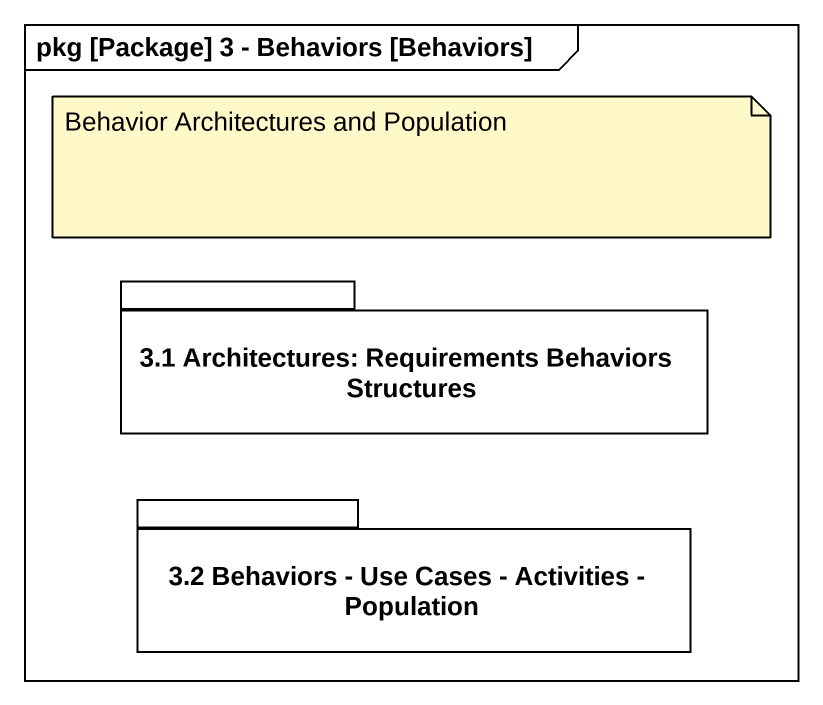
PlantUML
@startuml
mainframe pkg [Package] 3 - Behaviors [Behaviors]
package "3.1 Architectures: Requirements Behaviors Structures" as p3_1_Architectures {
}
package "3.2 Behaviors - Use Cases - Activities - Population" as p3_2_Behaviors_Use_Cases {
}
note as N1
  Behavior Architectures and Population
end note
@enduml
